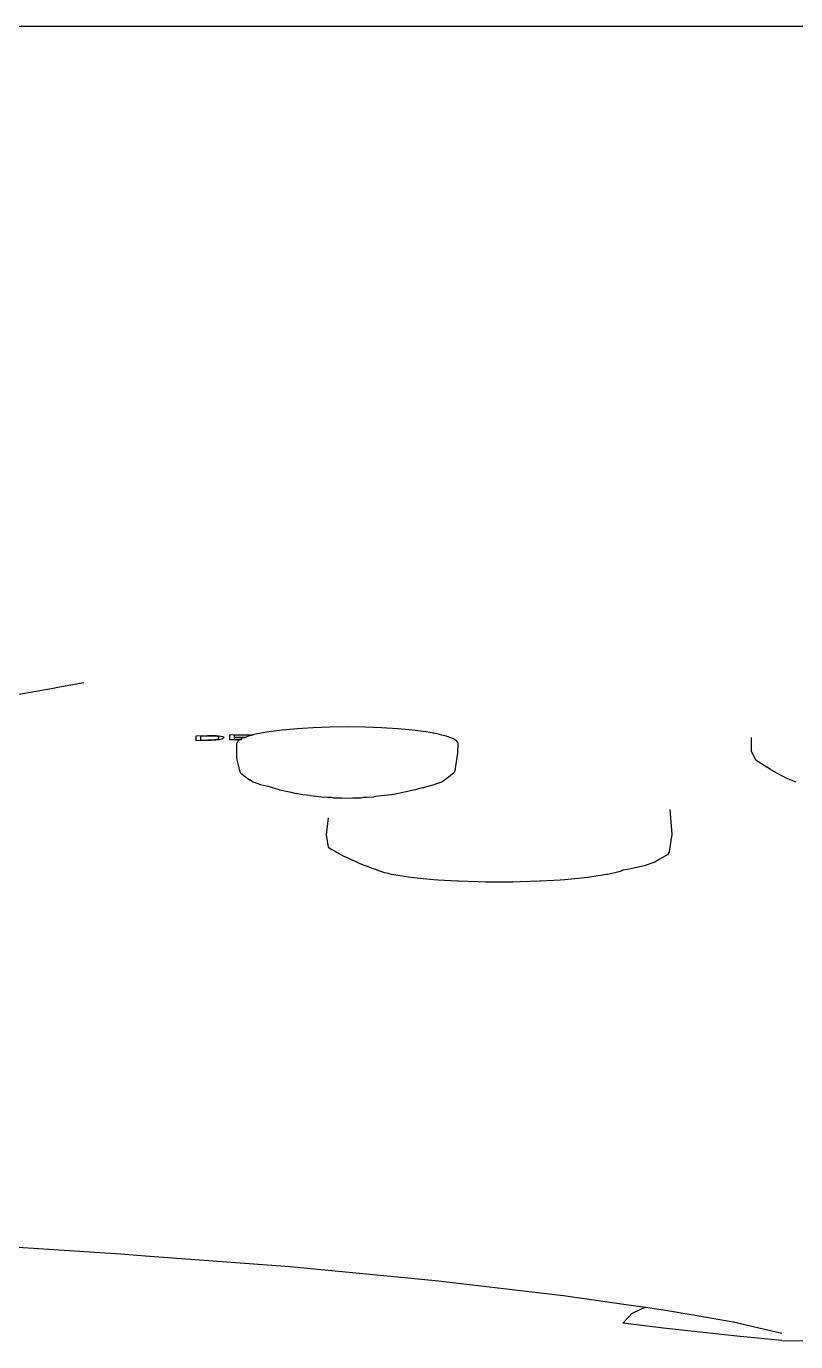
# Model space of a CAD drawing. Header units: metres. Extents: x 244.4 to 340.3, y -4.1 to 64.3.
# Drawn here: x 263.5318 to 263.5997, y 48.2439 to 48.36 of the extents above; entities that cross this region are included whole.
import ezdxf

# ---------------------------------------------------------------- set-up
doc = ezdxf.new("R2010")
doc.units = ezdxf.units.M
doc.layers.add('Edges', color=7, linetype='Continuous')

# ---------------------------------------------------------------- blocks, each defined once
blk = doc.blocks.new('Laundry Service Area pl')
at = {"layer": 'Edges'}
for p, q in [((3.562875243684746, 2.416107538912243), (4.062489541095174, 2.416107538912142)), ((3.947794142605011, 2.35711837840071), (3.95112800650526, 2.357711745271767)), ((3.95112800650526, 2.357711745271767), (3.951556523317357, 2.357788013436154)), ((3.951556523317357, 2.357788013436154), (3.953849506505259, 2.358196122555273)), ((3.970178990793838, 2.353858772801064), (3.969181390793838, 2.353681272801064)), ((3.971345990793838, 2.354010472801064), (3.970178990793838, 2.353858772801064)), ((3.972655390793838, 2.354132372801064), (3.971345990793838, 2.354010472801064)), ((3.974073490793838, 2.354221772801064), (3.972655390793838, 2.354132372801064)), ((3.975566590793838, 2.354276272801064), (3.974073490793838, 2.354221772801064)), ((3.977097090793838, 2.354294772801064), (3.975566590793838, 2.354276272801064)), ((3.978627590793838, 2.354276272801064), (3.977097090793838, 2.354294772801064)), ((3.980120690793838, 2.354221772801064), (3.978627590793838, 2.354276272801064)), ((3.981538790793838, 2.354132372801064), (3.980120690793838, 2.354221772801064)), ((3.982848190793838, 2.354010472801064), (3.981538790793838, 2.354132372801064)), ((3.98378813235218, 2.353888298921876), (3.982848190793838, 2.354010472801064)), ((3.984015290793838, 2.353858772801064), (3.98378813235218, 2.353888298921876)), ((3.984055988222729, 2.353851531628622), (3.984015290793838, 2.353858772801064)), ((3.98470046509279, 2.353736861776541), (3.984055988222729, 2.353851531628622)), ((3.963743764294001, 2.35350706977687), (3.96475958360801, 2.353530805406439)), ((3.963754062082509, 2.353066352903262), (3.963743764294001, 2.35350706977687)), ((3.964818157957975, 2.353091216562752), (3.963754062082509, 2.353066352903262)), ((3.964754764261165, 2.353478656204109), (3.964135215055789, 2.353464179820134)), ((3.964135215055789, 2.353464179820134), (3.964143082397623, 2.353127479343708)), ((3.964143082397623, 2.353127479343708), (3.964772689219969, 2.353142190733916)), ((3.965055036810824, 2.353483416449484), (3.964754764261165, 2.353478656204109)), ((3.96475958360801, 2.353530805406439), (3.965062857637832, 2.353536312560892)), ((3.964772689219969, 2.353142190733916), (3.965032882644294, 2.353150300741826)), ((3.96507030880093, 2.353098988252962), (3.964818157957975, 2.353091216562752)), ((3.965032882644294, 2.353150300741826), (3.965230121132988, 2.353161000404019)), ((3.965259867365449, 2.353481434754262), (3.965055036810824, 2.353483416449484)), ((3.965062857637832, 2.353536312560892), (3.965284738726524, 2.353536759597888)), ((3.965291696106972, 2.353109800991978), (3.96507030880093, 2.353098988252962)), ((3.965230121132988, 2.353161000404019), (3.965378997011173, 2.353174254697754)), ((3.965461206412153, 2.353467377492866), (3.965259867365449, 2.353481434754262)), ((3.965284738726524, 2.353536759597888), (3.965519870327586, 2.353529996507353)), ((3.965482573950678, 2.35312354792042), (3.965291696106972, 2.353109800991978)), ((3.965378997011173, 2.353174254697754), (3.96549410260397, 2.353190028600286)), ((3.965630144448506, 2.353440305975126), (3.965461206412153, 2.353467377492866)), ((3.965643196406627, 2.353140122178911), (3.965482573950678, 2.35312354792042)), ((3.96549410260397, 2.353190028600286), (3.965616991752933, 2.353217226383078)), ((3.965519870327586, 2.353529996507353), (3.965717953819548, 2.353515299196258)), ((3.965616991752933, 2.353217226383078), (3.965709038340342, 2.353250847250711)), ((3.965697068094324, 2.35342129382705), (3.965630144448506, 2.353440305975126)), ((3.96578284481923, 2.35316068060267), (3.965643196406627, 2.353140122178911)), ((3.9657451015006, 2.353397836028734), (3.965697068094324, 2.35342129382705)), ((3.965709038340342, 2.353250847250711), (3.965766215807204, 2.353290947513405)), ((3.965717953819548, 2.353515299196258), (3.96592265610365, 2.353486506634531)), ((3.965784497594525, 2.353337583481378), (3.9657451015006, 2.353397836028734)), ((3.965766215807204, 2.353290947513405), (3.965784497594525, 2.353337583481378)), ((3.965910800532894, 2.353186380026917), (3.96578284481923, 2.35316068060267)), ((3.966021768371834, 2.35321773590241), (3.965910800532894, 2.353186380026917)), ((3.96592265610365, 2.353486506634531), (3.966068712743714, 2.353448147243498)), ((3.966110453160264, 2.353255263679904), (3.966021768371834, 2.35321773590241)), ((3.966068712743714, 2.353448147243498), (3.966156607303451, 2.353401059493389)), ((3.966168317338431, 2.353298275087784), (3.966110453160264, 2.353255263679904)), ((3.966156607303451, 2.353401059493389), (3.966186823346578, 2.353346081854436)), ((3.966186823346578, 2.353346081854436), (3.966168317338431, 2.353298275087784)), ((3.966726853487418, 2.353576772625685), (3.968859068285139, 2.353626593947158)), ((3.966737151275925, 2.353136055752077), (3.966726853487418, 2.353576772625685)), ((3.967618431664779, 2.353156647745721), (3.966737151275925, 2.353136055752077)), ((3.968740840987393, 2.353571794855151), (3.967118304249206, 2.353533882668949)), ((3.967118304249206, 2.353533882668949), (3.967121458210351, 2.353398901852953)), ((3.967121458210351, 2.353398901852953), (3.968223082519382, 2.353424642401654)), ((3.968072299250775, 2.353369383396535), (3.967122666409276, 2.353347194279788)), ((3.967122666409276, 2.353347194279788), (3.967126171591039, 2.353197182192523)), ((3.967126171591039, 2.353197182192523), (3.967703563939944, 2.353210673539577)), ((3.967433790793838, 2.353039472801064), (3.967312590793838, 2.352806672801064)), ((3.967312590793838, 2.352806672801064), (3.967312590793838, 2.351513472801064)), ((3.967618431664779, 2.353156647745721), (3.967433790793838, 2.353039472801064)), ((3.967703563939944, 2.353210673539577), (3.967618431664779, 2.353156647745721)), ((3.967791490793838, 2.35316069144456), (3.967618431664779, 2.353156647745721)), ((3.967791490793838, 2.353266472801064), (3.967703563939944, 2.353210673539577)), ((3.967703563939944, 2.353210673539577), (3.967791490793838, 2.353212728038054)), ((3.968072299250775, 2.353369383396535), (3.967791490793838, 2.353266472801064)), ((3.968223082519382, 2.353424642401654), (3.968072299250775, 2.353369383396535)), ((3.968379790793838, 2.353482072801064), (3.968223082519382, 2.353424642401654)), ((3.968740840987393, 2.353571794855151), (3.968379790793838, 2.353482072801064)), ((3.968859068285139, 2.353626593947158), (3.968740840987393, 2.353571794855151)), ((3.969181390793838, 2.353681272801064), (3.968859068285139, 2.353626593947158)), ((3.98470046509279, 2.353736861776541), (3.984734045433285, 2.353737646414627)), ((3.985012890793838, 2.353681272801064), (3.984734045433285, 2.353737646414627)), ((3.985447558698348, 2.353573243048626), (3.985012890793838, 2.353681272801064)), ((3.985814390793838, 2.353482072801064), (3.985447558698348, 2.353573243048626)), ((3.986402690793838, 2.353266472801064), (3.985814390793838, 2.353482072801064)), ((3.986760390793838, 2.353039472801064), (3.986402690793838, 2.353266472801064)), ((3.986881490793838, 2.352857772801064), (3.986760390793838, 2.353039472801064)), ((3.98684331453491, 2.351969553812808), (3.986881490793838, 2.352857772801064)), ((4.012719306505259, 2.353365072225365), (4.012719306505259, 2.352179122555273)), ((3.967312590793838, 2.351513472801064), (3.967575990793838, 2.350448172801064)), ((3.986618190793838, 2.350454472801064), (3.98684331453491, 2.351969553812808)), ((4.01317810650526, 2.351339522555273), (4.012719306505259, 2.352179122555273)), ((3.967693890793837, 2.350221572801064), (3.967575990793838, 2.350448172801064)), ((3.986618190793838, 2.350454472801064), (3.986500190793838, 2.350247272801064)), ((4.014435982087503, 2.350541719519958), (4.01317810650526, 2.351339522555273)), ((3.967693890793837, 2.350221572801064), (3.968474190793838, 2.349630572801064)), ((3.968793390793838, 2.349427872801064), (3.968474190793838, 2.349630572801064)), ((3.969318290793838, 2.349235572801064), (3.968793390793838, 2.349427872801064)), ((3.969318290793838, 2.349235572801064), (3.970046590793838, 2.349066672801064)), ((3.983701990793838, 2.348903372801064), (3.984875890793838, 2.349235572801064)), ((3.985400790793838, 2.349427872801064), (3.984875890793838, 2.349235572801064)), ((3.985719990793838, 2.349630572801064), (3.985400790793838, 2.349427872801064)), ((3.986500190793838, 2.350247272801064), (3.985719990793838, 2.349630572801064)), ((3.970492190793838, 2.348903372801064), (3.970046590793838, 2.349066672801064)), ((3.971099490793838, 2.348752472801064), (3.970492190793838, 2.348903372801064)), ((3.971099490793838, 2.348752472801064), (3.972136790793838, 2.348525072801064)), ((3.972136790793838, 2.348525072801064), (3.972592890793837, 2.348411772801064)), ((3.973160590793838, 2.348310772801064), (3.972592890793837, 2.348411772801064)), ((3.973824690793838, 2.348224272801064), (3.973160590793838, 2.348310772801064)), ((3.973824690793838, 2.348224272801064), (3.974569690793837, 2.348154972801064)), ((3.974569690793837, 2.348154972801064), (3.974750590793838, 2.348114372801064)), ((3.974750590793838, 2.348114372801064), (3.975376690793838, 2.348104072801064)), ((3.975376690793838, 2.348104072801064), (3.975509547135218, 2.348083358346851)), ((3.975509547135218, 2.348083358346851), (3.975680490793838, 2.348076372801064)), ((3.975680490793838, 2.348076372801064), (3.975863490793837, 2.348028172801064)), ((3.975863490793837, 2.348028172801064), (3.976608990793838, 2.348030472801064)), ((3.976608990793838, 2.348030472801064), (3.977097090793838, 2.347998472801064)), ((3.977097090793838, 2.347998472801064), (3.977585190793838, 2.348030472801064)), ((3.977585190793838, 2.348030472801064), (3.978330690793838, 2.348028172801064)), ((3.978330690793838, 2.348028172801064), (3.978513690793838, 2.348076372801064)), ((3.978513690793838, 2.348076372801064), (3.978684640982783, 2.348083359365035)), ((3.978684640982783, 2.348083359365035), (3.978817490793838, 2.348104072801064)), ((3.978817490793838, 2.348104072801064), (3.979443490793837, 2.348114372801064)), ((3.979624490793838, 2.348154972801064), (3.979443490793837, 2.348114372801064)), ((3.980369590793837, 2.348224272801064), (3.979624490793838, 2.348154972801064)), ((3.981033590793837, 2.348310772801064), (3.980369590793837, 2.348224272801064)), ((3.981601390793838, 2.348411772801064), (3.981033590793837, 2.348310772801064)), ((3.983094590793838, 2.348752472801064), (3.981601390793838, 2.348411772801064)), ((3.983701990793838, 2.348903372801064), (3.983094590793838, 2.348752472801064)), ((4.005768606505259, 2.344797722555273), (4.005579306505259, 2.347001142201339)), ((3.975407706505259, 2.346263478252103), (3.975218506505259, 2.344757622555273)), ((3.975218506505259, 2.344757622555273), (3.975390919946487, 2.3436694113398)), ((4.005536506505259, 2.343303222555273), (4.005768606505259, 2.344797722555273)), ((4.004138506505259, 2.342318722555273), (4.00327590650526, 2.342024522555273)), ((4.004171843996335, 2.342338222317732), (4.004138506505259, 2.342318722555273)), ((4.00466280650526, 2.342628222555273), (4.004171843996335, 2.342338222317732)), ((4.00472784404174, 2.342663437817243), (4.00466280650526, 2.342628222555273)), ((4.00480030650526, 2.342705822555273), (4.00472784404174, 2.342663437817243)), ((4.005350206505259, 2.343000422555273), (4.00480030650526, 2.342705822555273)), ((4.005536506505259, 2.343303222555273), (4.005350206505259, 2.343000422555273)), ((3.982112306505259, 2.341081122555273), (3.981025806505259, 2.341270322555273)), ((3.982698506505259, 2.341011822555273), (3.982112306505259, 2.341081122555273)), ((3.983526206505259, 2.340910222555273), (3.982698506505259, 2.341011822555273)), ((3.99828870650526, 2.341011822555273), (3.99746090650526, 2.340910222555273)), ((3.998874706505259, 2.341081122555273), (3.99828870650526, 2.341011822555273)), ((3.999961306505259, 2.341270322555273), (3.998874706505259, 2.341081122555273)), ((4.000083306505259, 2.341281122555273), (3.999961306505259, 2.341270322555273)), ((4.00105440650526, 2.341505522555273), (4.000083306505259, 2.341281122555273)), ((4.001244606505259, 2.341573422555273), (4.00105440650526, 2.341505522555273)), ((4.001399677071047, 2.341636971415018), (4.001244606505259, 2.341573422555273)), ((4.001468179239462, 2.341648303375341), (4.001399677071047, 2.341636971415018)), ((4.00210060650526, 2.341752922555273), (4.001468179239462, 2.341648303375341)), ((4.00327590650526, 2.342024522555273), (4.00210060650526, 2.341752922555273)), ((3.98468670650526, 2.340809822555273), (3.983526206505259, 2.340910222555273)), ((3.985112506505259, 2.340772822555273), (3.98468670650526, 2.340809822555273)), ((3.986830606505259, 2.340672122555273), (3.985112506505259, 2.340772822555273)), ((3.986912806505259, 2.340673722555273), (3.986830606505259, 2.340672122555273)), ((3.988639306505259, 2.340610722555273), (3.986912806505259, 2.340673722555273)), ((3.989283806505259, 2.340605622555273), (3.988639306505259, 2.340610722555273)), ((3.990493606505259, 2.340590022555273), (3.989283806505259, 2.340605622555273)), ((3.991703206505259, 2.340605622555273), (3.990493606505259, 2.340590022555273)), ((3.992347706505259, 2.340610722555273), (3.991703206505259, 2.340605622555273)), ((3.99407430650526, 2.340673722555273), (3.992347706505259, 2.340610722555273)), ((3.994156506505259, 2.340672122555273), (3.99407430650526, 2.340673722555273)), ((3.995874606505259, 2.340772822555273), (3.994156506505259, 2.340672122555273)), ((3.996300406505259, 2.340809822555273), (3.995874606505259, 2.340772822555273)), ((3.99746090650526, 2.340910222555273), (3.996300406505259, 2.340809822555273)), ((3.945725051156067, 2.308535365412272), (3.95707980650526, 2.307796222555273)), ((3.95707980650526, 2.307796222555273), (3.959674486608141, 2.307602092027988)), ((3.959674486608141, 2.307602092027988), (3.972009473366367, 2.30667920466289)), ((3.972009473366367, 2.30667920466289), (3.97206670650526, 2.306674922555273)), ((3.97206670650526, 2.306674922555273), (3.982441857680843, 2.305672881361419)), ((3.982441857680843, 2.305672881361419), (3.98514900650526, 2.305411422555273)), ((3.98514900650526, 2.305411422555273), (3.990861673651394, 2.304735747456991)), ((3.990861673651394, 2.304735747456991), (3.99617400650526, 2.304107422555273)), ((3.99617400650526, 2.304107422555273), (3.997172050246351, 2.30396678572255)), ((3.997172050246351, 2.30396678572255), (3.997804696331187, 2.303877637984888)), ((3.997804696331187, 2.303877637984888), (4.001485009667749, 2.303359035853768)), ((4.001485009667749, 2.303359035853768), (4.00340083115389, 2.303089072670012)), ((4.002975860942736, 2.302880840387885), (4.00218050650526, 2.302491122555273)), ((4.00340083115389, 2.303089072670012), (4.002975860942736, 2.302880840387885)), ((4.00340083115389, 2.303089072670012), (4.00498940650526, 2.302865222555273)), ((4.00498940650526, 2.302865222555273), (4.00778660650526, 2.302377722555273)), ((4.001906965929631, 2.30220355950174), (4.001394963470074, 2.301665310321164)), ((4.004991506505259, 2.301250922555273), (4.001394963470074, 2.301665310321164)), ((4.00218050650526, 2.302491122555273), (4.001906965929631, 2.30220355950174)), ((4.00778660650526, 2.302377722555273), (4.01145360650526, 2.301740522555273)), ((4.01145360650526, 2.301740522555273), (4.011526499510338, 2.301723077055757)), ((4.011526499510338, 2.301723077055757), (4.015425106505259, 2.300790022555273)), ((4.01145460650526, 2.300530922555273), (4.004991506505259, 2.301250922555273)), ((4.01542540650526, 2.300145222555273), (4.01145460650526, 2.300530922555273)), ((4.01542540650526, 2.300145222555273), (4.03071040650526, 2.300044922555273))]:
    blk.add_line(p, q, dxfattribs=at)
for centre, radius, start, end in [((4.021094679331338, 2.361293921412067), 0.01264705872974882, 238.2306115307555, 249.4657550068782), ((3.987045881450582, 2.36322708651294), 0.02276709875763733, 239.2081122579449, 254.6675114533799)]:
    blk.add_arc(centre, radius, start, end, dxfattribs=at)

msp = doc.modelspace()

# ---------------------------------------------------------------- block references
msp.add_blockref('Laundry Service Area pl', (259.5829917540433, 45.94387117548808))

doc.saveas('drawing.dxf')
